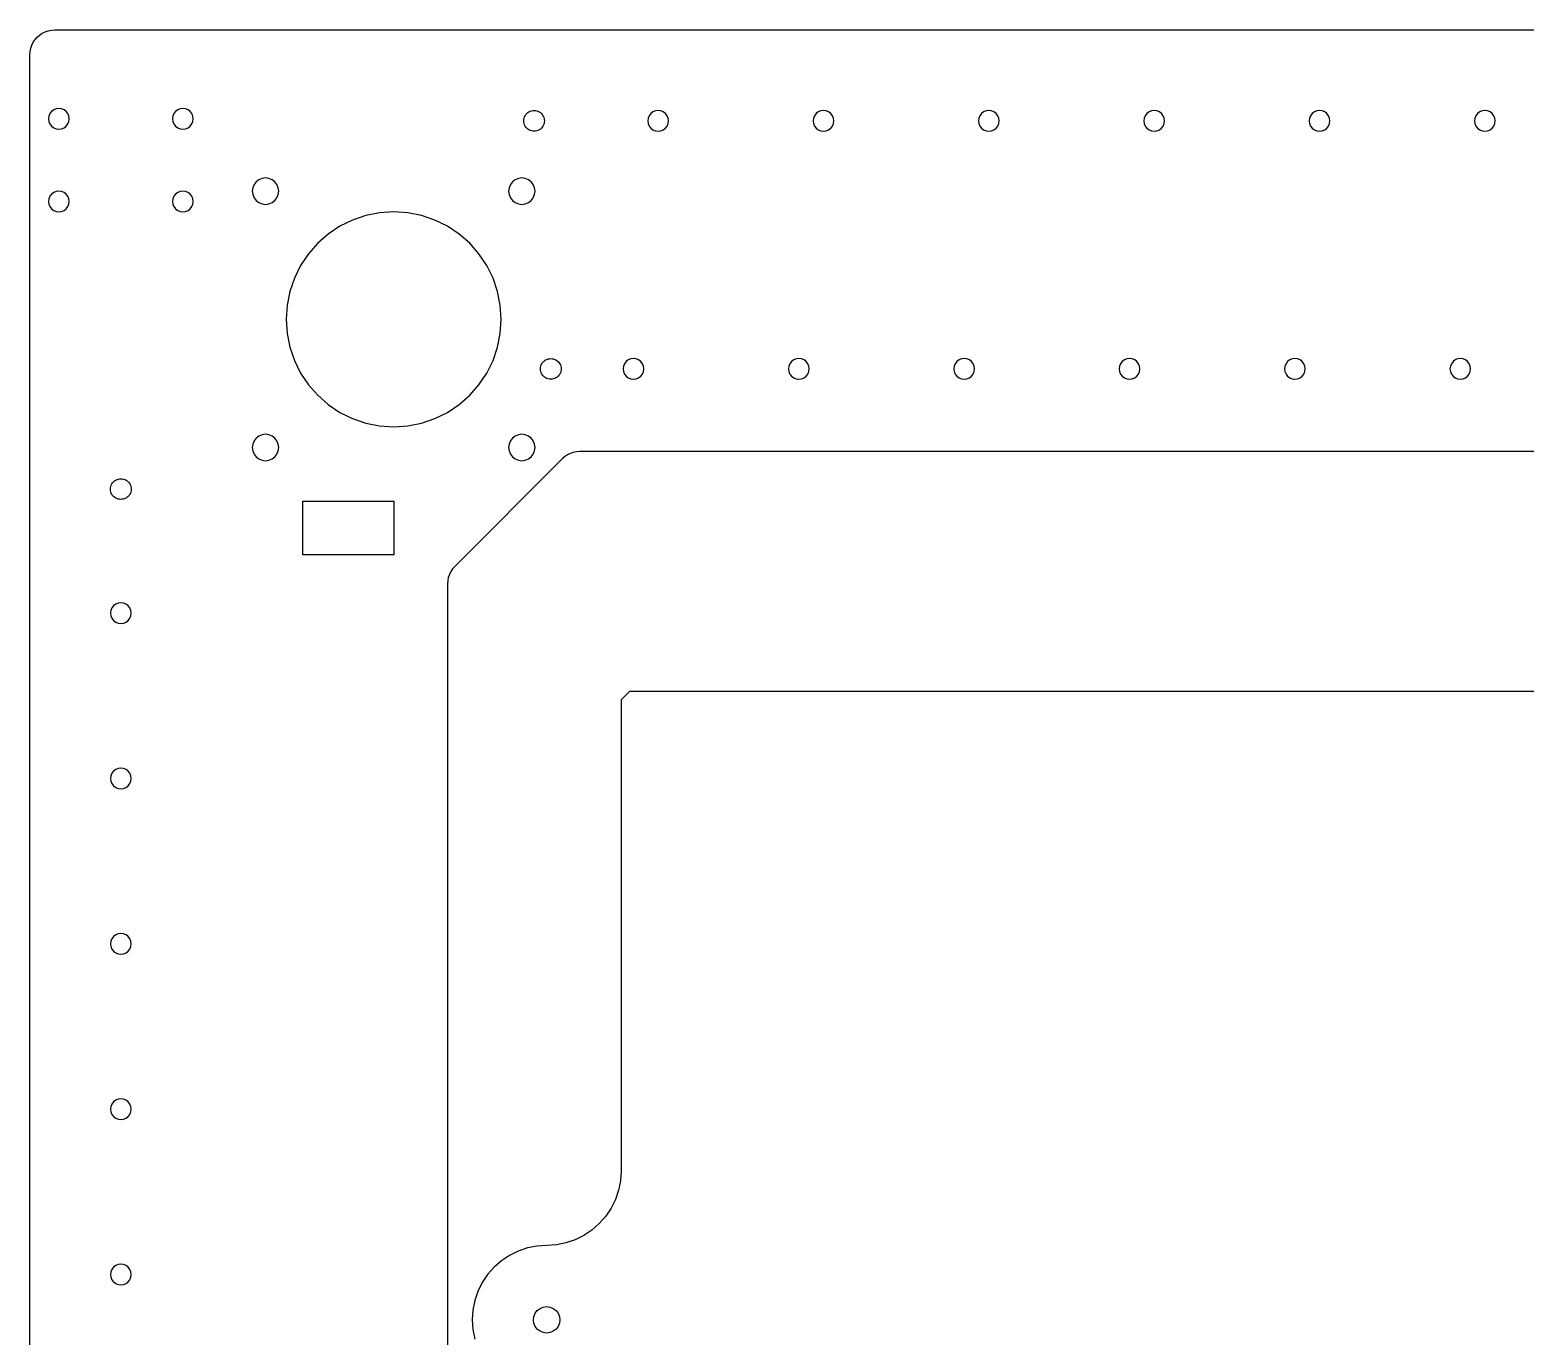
# Model space of a CAD drawing. Extents: x 3 to 841, y 4 to 316.
# Drawn here: x 480 to 660.8, y 158 to 316 of the extents above; entities that cross this region are included whole.
import ezdxf

# ---------------------------------------------------------------- set-up
doc = ezdxf.new("R2010")
doc.units = 0
doc.layers.add('Couche_1', color=7, linetype='CONTINUOUS')

msp = doc.modelspace()

# ---------------------------------------------------------------- linework, layer by layer
at = {"layer": 'Couche_1', "color": 1}
for p, q in [((480.40185, 314.499959), (480.61988, 314.826299)), ((480.61988, 314.826299), (480.87847, 315.121199)), ((480.87847, 315.121199), (481.17373, 315.380139)), ((481.17373, 315.380139), (481.4997, 315.598169)), ((481.4997, 315.598169), (481.85176, 315.771669)), ((481.85176, 315.771669), (482.22325, 315.897639)), ((482.22325, 315.897639), (482.6081, 315.974139)), ((482.6081, 315.974139), (482.99969, 315.999839)), ((482.99969, 315.999839), (838, 315.999839)), ((480, 312.999969), (480.0254, 313.391499)), ((480, 7.0002), (480, 312.999969)), ((480.0254, 313.391499), (480.102, 313.776399)), ((480.102, 313.776399), (480.2283, 314.148259)), ((480.2283, 314.148259), (480.40185, 314.499959)), ((482.41727, 305.875248), (482.29238, 305.573588)), ((482.61587, 306.134189), (482.41727, 305.875248)), ((482.87483, 306.332799), (482.61587, 306.134189)), ((483.17646, 306.457689), (482.87483, 306.332799)), ((483.49995, 306.500389), (483.17646, 306.457689)), ((483.82345, 306.457689), (483.49995, 306.500389)), ((484.1247, 306.332799), (483.82345, 306.457689)), ((484.38366, 306.134189), (484.1247, 306.332799)), ((484.58227, 305.875248), (484.38366, 306.134189)), ((484.70716, 305.573588), (484.58227, 305.875248)), ((497.41737, 305.875248), (497.29247, 305.573588)), ((497.61601, 306.134189), (497.41737, 305.875248)), ((497.87493, 306.332799), (497.61601, 306.134189)), ((498.17618, 306.457689), (497.87493, 306.332799)), ((498.49972, 306.500389), (498.17618, 306.457689)), ((498.82321, 306.457689), (498.49972, 306.500389)), ((499.12484, 306.332799), (498.82321, 306.457689)), ((499.38376, 306.134189), (499.12484, 306.332799)), ((499.58236, 305.875248), (499.38376, 306.134189)), ((499.70725, 305.573588), (499.58236, 305.875248)), ((539.81664, 305.478368), (539.88894, 305.625128)), ((539.88894, 305.625128), (539.97964, 305.760918)), ((539.97964, 305.760918), (540.08758, 305.883688)), ((540.08758, 305.883688), (540.21037, 305.991648)), ((540.21037, 305.991648), (540.34655, 306.082648)), ((540.34655, 306.082648), (540.49331, 306.154948)), ((540.49331, 306.154948), (540.64784, 306.207548)), ((540.64784, 306.207548), (540.80833, 306.239248)), ((540.80833, 306.239248), (540.97129, 306.249848)), ((540.97129, 306.249848), (541.13468, 306.239248)), ((541.13468, 306.239248), (541.29516, 306.207548)), ((541.29516, 306.207548), (541.4497, 306.154948)), ((541.4497, 306.154948), (541.59646, 306.082648)), ((541.59646, 306.082648), (541.73259, 305.991648)), ((541.73259, 305.991648), (541.85538, 305.883688)), ((541.85538, 305.883688), (541.96332, 305.760918)), ((541.96332, 305.760918), (542.05402, 305.625128)), ((542.05402, 305.625128), (542.12642, 305.478368)), ((554.88912, 305.625128), (554.76423, 305.323468)), ((555.08772, 305.883688), (554.88912, 305.625128)), ((555.34664, 306.082689), (555.08772, 305.883688)), ((555.64794, 306.207569), (555.34664, 306.082689)), ((555.97143, 306.249869), (555.64794, 306.207569)), ((556.29493, 306.207569), (555.97143, 306.249869)), ((556.59656, 306.082689), (556.29493, 306.207569)), ((556.85548, 305.883688), (556.59656, 306.082689)), ((557.05408, 305.625128), (556.85548, 305.883688)), ((557.17901, 305.323468), (557.05408, 305.625128)), ((574.88914, 305.625128), (574.76426, 305.323468)), ((575.08775, 305.883688), (574.88914, 305.625128)), ((575.34634, 306.082689), (575.08775, 305.883688)), ((575.64796, 306.207569), (575.34634, 306.082689)), ((575.97145, 306.249869), (575.64796, 306.207569)), ((576.29495, 306.207569), (575.97145, 306.249869)), ((576.59657, 306.082689), (576.29495, 306.207569)), ((576.85549, 305.883688), (576.59657, 306.082689)), ((577.05414, 305.625128), (576.85549, 305.883688)), ((577.17903, 305.323468), (577.05414, 305.625128)), ((594.88884, 305.625128), (594.76394, 305.323468)), ((595.08776, 305.883688), (594.88884, 305.625128)), ((595.3464, 306.082689), (595.08776, 305.883688)), ((595.64797, 306.207569), (595.3464, 306.082689)), ((595.97147, 306.249869), (595.64797, 306.207569)), ((596.295, 306.207569), (595.97147, 306.249869)), ((596.59662, 306.082689), (596.295, 306.207569)), ((596.85554, 305.883688), (596.59662, 306.082689)), ((597.05415, 305.625128), (596.85554, 305.883688)), ((597.17904, 305.323468), (597.05415, 305.625128)), ((614.88885, 305.625128), (614.76397, 305.323468)), ((615.08746, 305.883688), (614.88885, 305.625128)), ((615.3464, 306.082689), (615.08746, 305.883688)), ((615.64804, 306.207569), (615.3464, 306.082689)), ((615.97154, 306.249869), (615.64804, 306.207569)), ((616.29503, 306.207569), (615.97154, 306.249869)), ((616.59665, 306.082689), (616.29503, 306.207569)), ((616.85521, 305.883688), (616.59665, 306.082689)), ((617.05423, 305.625128), (616.85521, 305.883688)), ((617.17874, 305.323468), (617.05423, 305.625128)), ((634.88886, 305.625128), (634.76398, 305.323468)), ((635.08747, 305.883688), (634.88886, 305.625128)), ((635.34643, 306.082689), (635.08747, 305.883688)), ((635.64805, 306.207569), (635.34643, 306.082689)), ((635.97155, 306.249869), (635.64805, 306.207569)), ((636.29504, 306.207569), (635.97155, 306.249869)), ((636.59633, 306.082689), (636.29504, 306.207569)), ((636.85526, 305.883688), (636.59633, 306.082689)), ((637.05387, 305.625128), (636.85526, 305.883688)), ((637.17875, 305.323468), (637.05387, 305.625128)), ((654.88889, 305.625128), (654.76405, 305.323468)), ((655.0875, 305.883688), (654.88889, 305.625128)), ((655.34646, 306.082689), (655.0875, 305.883688)), ((655.64808, 306.207569), (655.34646, 306.082689)), ((655.97157, 306.249869), (655.64808, 306.207569)), ((656.29507, 306.207569), (655.97157, 306.249869)), ((656.59636, 306.082689), (656.29507, 306.207569)), ((656.85533, 305.883688), (656.59636, 306.082689)), ((657.05392, 305.625128), (656.85533, 305.883688)), ((657.17878, 305.323468), (657.05392, 305.625128)), ((482.29238, 305.573588), (482.24968, 305.250088)), ((482.24968, 305.250088), (482.29238, 304.926598)), ((482.29238, 304.926598), (482.41727, 304.625368)), ((482.41727, 304.625368), (482.61587, 304.366378)), ((482.61587, 304.366378), (482.87483, 304.167818)), ((482.87483, 304.167818), (483.17646, 304.042888)), ((483.17646, 304.042888), (483.49995, 304.000288)), ((483.49995, 304.000288), (483.82345, 304.042888)), ((483.82345, 304.042888), (484.1247, 304.167818)), ((484.1247, 304.167818), (484.38366, 304.366378)), ((484.38366, 304.366378), (484.58227, 304.625368)), ((484.58227, 304.625368), (484.70716, 304.926598)), ((484.74986, 305.250088), (484.70716, 305.573588)), ((484.70716, 304.926598), (484.74986, 305.250088)), ((497.29247, 305.573588), (497.24977, 305.250088)), ((497.24977, 305.250088), (497.29247, 304.926598)), ((497.29247, 304.926598), (497.41737, 304.625368)), ((497.41737, 304.625368), (497.61601, 304.366378)), ((497.61601, 304.366378), (497.87493, 304.167818)), ((497.87493, 304.167818), (498.17618, 304.042888)), ((498.17618, 304.042888), (498.49972, 304.000288)), ((498.49972, 304.000288), (498.82321, 304.042888)), ((498.82321, 304.042888), (499.12484, 304.167818)), ((499.12484, 304.167818), (499.38376, 304.366378)), ((499.38376, 304.366378), (499.58236, 304.625368)), ((499.58236, 304.625368), (499.70725, 304.926598)), ((499.74995, 305.250088), (499.70725, 305.573588)), ((499.70725, 304.926598), (499.74995, 305.250088)), ((539.72144, 304.999978), (539.73244, 305.162978)), ((539.73244, 304.836638), (539.72144, 304.999978)), ((539.73244, 305.162978), (539.76414, 305.323468)), ((539.76414, 304.676488), (539.73244, 304.836638)), ((539.76414, 305.323468), (539.81664, 305.478368)), ((539.81664, 304.521588), (539.76414, 304.676488)), ((539.88894, 304.374818), (539.81664, 304.521588)), ((539.97964, 304.239088), (539.88894, 304.374818)), ((540.08758, 304.115968), (539.97964, 304.239088)), ((540.21037, 304.008348), (540.08758, 304.115968)), ((540.34655, 303.917348), (540.21037, 304.008348)), ((540.49331, 303.845048), (540.34655, 303.917348)), ((540.64784, 303.792448), (540.49331, 303.845048)), ((541.4497, 303.845048), (541.29516, 303.792448)), ((541.59646, 303.917348), (541.4497, 303.845048)), ((541.73259, 304.008348), (541.59646, 303.917348)), ((541.85538, 304.115968), (541.73259, 304.008348)), ((541.96332, 304.239088), (541.85538, 304.115968)), ((542.05402, 304.374818), (541.96332, 304.239088)), ((542.12642, 304.521588), (542.05402, 304.374818)), ((542.12642, 305.478368), (542.17892, 305.323468)), ((542.17892, 304.676488), (542.12642, 304.521588)), ((542.17892, 305.323468), (542.21062, 305.162978)), ((542.21062, 304.836638), (542.17892, 304.676488)), ((542.21062, 305.162978), (542.22162, 304.999978)), ((542.22162, 304.999978), (542.21062, 304.836638)), ((554.76423, 305.323468), (554.72153, 304.999978)), ((554.72153, 304.999978), (554.76423, 304.676488)), ((554.76423, 304.676488), (554.88912, 304.374818)), ((554.88912, 304.374818), (555.08772, 304.115968)), ((555.08772, 304.115968), (555.34664, 303.917318)), ((555.34664, 303.917318), (555.64794, 303.792428)), ((556.29493, 303.792428), (556.59656, 303.917318)), ((556.59656, 303.917318), (556.85548, 304.115968)), ((556.85548, 304.115968), (557.05408, 304.374818)), ((557.05408, 304.374818), (557.17901, 304.676488)), ((557.22131, 304.999978), (557.17901, 305.323468)), ((557.17901, 304.676488), (557.22131, 304.999978)), ((574.76426, 305.323468), (574.72156, 304.999978)), ((574.72156, 304.999978), (574.76426, 304.676488)), ((574.76426, 304.676488), (574.88914, 304.374818)), ((574.88914, 304.374818), (575.08775, 304.115968)), ((575.08775, 304.115968), (575.34634, 303.917318)), ((575.34634, 303.917318), (575.64796, 303.792428)), ((576.29495, 303.792428), (576.59657, 303.917318)), ((576.59657, 303.917318), (576.85549, 304.115968)), ((576.85549, 304.115968), (577.05414, 304.374818)), ((577.05414, 304.374818), (577.17903, 304.676488)), ((577.22133, 304.999978), (577.17903, 305.323468)), ((577.17903, 304.676488), (577.22133, 304.999978)), ((594.76394, 305.323468), (594.72164, 304.999978)), ((594.72164, 304.999978), (594.76394, 304.676488)), ((594.76394, 304.676488), (594.88884, 304.374818)), ((594.88884, 304.374818), (595.08776, 304.115968)), ((595.08776, 304.115968), (595.3464, 303.917318)), ((595.3464, 303.917318), (595.64797, 303.792428)), ((596.295, 303.792428), (596.59662, 303.917318)), ((596.59662, 303.917318), (596.85554, 304.115968)), ((596.85554, 304.115968), (597.05415, 304.374818)), ((597.05415, 304.374818), (597.17904, 304.676488)), ((597.22134, 304.999978), (597.17904, 305.323468)), ((597.17904, 304.676488), (597.22134, 304.999978)), ((614.76397, 305.323468), (614.72167, 304.999978)), ((614.72167, 304.999978), (614.76397, 304.676488)), ((614.76397, 304.676488), (614.88885, 304.374818)), ((614.88885, 304.374818), (615.08746, 304.115968)), ((615.08746, 304.115968), (615.3464, 303.917318)), ((615.3464, 303.917318), (615.64804, 303.792428)), ((616.29503, 303.792428), (616.59665, 303.917318)), ((616.59665, 303.917318), (616.85521, 304.115968)), ((616.85521, 304.115968), (617.05423, 304.374818)), ((617.05423, 304.374818), (617.17874, 304.676488)), ((617.22144, 304.999978), (617.17874, 305.323468)), ((617.17874, 304.676488), (617.22144, 304.999978)), ((634.76398, 305.323468), (634.72168, 304.999978)), ((634.72168, 304.999978), (634.76398, 304.676488)), ((634.76398, 304.676488), (634.88886, 304.374818)), ((634.88886, 304.374818), (635.08747, 304.115968)), ((635.08747, 304.115968), (635.34643, 303.917318)), ((635.34643, 303.917318), (635.64805, 303.792428)), ((636.29504, 303.792428), (636.59633, 303.917318)), ((636.59633, 303.917318), (636.85526, 304.115968)), ((636.85526, 304.115968), (637.05387, 304.374818)), ((637.05387, 304.374818), (637.17875, 304.676488)), ((637.22145, 304.999978), (637.17875, 305.323468)), ((637.17875, 304.676488), (637.22145, 304.999978)), ((654.76405, 305.323468), (654.72135, 304.999978)), ((654.72135, 304.999978), (654.76405, 304.676488)), ((654.76405, 304.676488), (654.88889, 304.374818)), ((654.88889, 304.374818), (655.0875, 304.115968)), ((655.0875, 304.115968), (655.34646, 303.917318)), ((655.34646, 303.917318), (655.64808, 303.792428)), ((656.29507, 303.792428), (656.59636, 303.917318)), ((656.59636, 303.917318), (656.85533, 304.115968)), ((656.85533, 304.115968), (657.05392, 304.374818)), ((657.05392, 304.374818), (657.17878, 304.676488)), ((657.22138, 304.999978), (657.17878, 305.323468)), ((657.17878, 304.676488), (657.22138, 304.999978)), ((540.80833, 303.760748), (540.64784, 303.792448)), ((540.97129, 303.750148), (540.80833, 303.760748)), ((541.13468, 303.760748), (540.97129, 303.750148)), ((541.29516, 303.792448), (541.13468, 303.760748)), ((555.64794, 303.792428), (555.97143, 303.750128)), ((555.97143, 303.750128), (556.29493, 303.792428)), ((575.64796, 303.792428), (575.97145, 303.750128)), ((575.97145, 303.750128), (576.29495, 303.792428)), ((595.64797, 303.792428), (595.97147, 303.750128)), ((595.97147, 303.750128), (596.295, 303.792428)), ((615.64804, 303.792428), (615.97154, 303.750128)), ((615.97154, 303.750128), (616.29503, 303.792428)), ((635.64805, 303.792428), (635.97155, 303.750128)), ((635.97155, 303.750128), (636.29504, 303.792428)), ((655.64808, 303.792428), (655.97157, 303.750128)), ((655.97157, 303.750128), (656.29507, 303.792428)), ((506.95225, 296.913948), (506.89795, 296.500198)), ((507.11208, 297.299928), (506.95225, 296.913948)), ((507.3664, 297.631518), (507.11208, 297.299928)), ((507.69804, 297.885558), (507.3664, 297.631518)), ((508.08359, 298.045318), (507.69804, 297.885558)), ((508.49779, 298.100018), (508.08359, 298.045318)), ((508.91194, 298.045318), (508.49779, 298.100018)), ((509.29786, 297.885558), (508.91194, 298.045318)), ((509.62913, 297.631518), (509.29786, 297.885558)), ((509.8835, 297.299928), (509.62913, 297.631518)), ((510.04328, 296.913948), (509.8835, 297.299928)), ((510.09798, 296.500198), (510.04328, 296.913948)), ((537.95224, 296.913948), (537.89794, 296.500198)), ((538.11206, 297.299928), (537.95224, 296.913948)), ((538.36639, 297.631518), (538.11206, 297.299928)), ((538.69803, 297.885558), (538.36639, 297.631518)), ((539.08362, 298.045318), (538.69803, 297.885558)), ((539.49777, 298.100018), (539.08362, 298.045318)), ((539.91193, 298.045318), (539.49777, 298.100018)), ((540.29785, 297.885558), (539.91193, 298.045318)), ((540.62912, 297.631518), (540.29785, 297.885558)), ((540.88349, 297.299928), (540.62912, 297.631518)), ((541.04332, 296.913948), (540.88349, 297.299928)), ((541.09792, 296.500198), (541.04332, 296.913948)), ((482.29238, 295.573768), (482.24968, 295.250268)), ((482.24968, 295.250268), (482.29238, 294.926778)), ((482.41727, 295.874998), (482.29238, 295.573768)), ((482.29238, 294.926778), (482.41727, 294.625158)), ((482.61587, 296.133978), (482.41727, 295.874998)), ((482.87483, 296.332588), (482.61587, 296.133978)), ((483.17646, 296.457478), (482.87483, 296.332588)), ((483.49995, 296.500178), (483.17646, 296.457478)), ((483.82345, 296.457478), (483.49995, 296.500178)), ((484.1247, 296.332588), (483.82345, 296.457478)), ((484.38366, 296.133978), (484.1247, 296.332588)), ((484.58227, 295.874998), (484.38366, 296.133978)), ((484.70716, 295.573768), (484.58227, 295.874998)), ((484.58227, 294.625158), (484.70716, 294.926778)), ((484.74986, 295.250268), (484.70716, 295.573768)), ((484.70716, 294.926778), (484.74986, 295.250268)), ((497.29247, 295.573768), (497.24977, 295.250268)), ((497.24977, 295.250268), (497.29247, 294.926778)), ((497.41737, 295.874998), (497.29247, 295.573768)), ((497.29247, 294.926778), (497.41737, 294.625158)), ((497.61601, 296.133978), (497.41737, 295.874998)), ((497.87493, 296.332588), (497.61601, 296.133978)), ((498.17618, 296.457478), (497.87493, 296.332588)), ((498.49972, 296.500178), (498.17618, 296.457478)), ((498.82321, 296.457478), (498.49972, 296.500178)), ((499.12484, 296.332588), (498.82321, 296.457478)), ((499.38376, 296.133978), (499.12484, 296.332588)), ((499.58236, 295.874998), (499.38376, 296.133978)), ((499.70725, 295.573768), (499.58236, 295.874998)), ((499.58236, 294.625158), (499.70725, 294.926778)), ((499.74995, 295.250268), (499.70725, 295.573768)), ((499.70725, 294.926778), (499.74995, 295.250268)), ((506.89795, 296.500198), (506.95225, 296.085968)), ((506.95225, 296.085968), (507.11208, 295.700068)), ((507.11208, 295.700068), (507.3664, 295.368778)), ((507.3664, 295.368778), (507.69804, 295.114408)), ((507.69804, 295.114408), (508.08359, 294.954638)), ((508.08359, 294.954638), (508.49779, 294.899938)), ((508.49779, 294.899938), (508.91194, 294.954638)), ((508.91194, 294.954638), (509.29786, 295.114408)), ((509.29786, 295.114408), (509.62913, 295.368778)), ((509.62913, 295.368778), (509.8835, 295.700068)), ((509.8835, 295.700068), (510.04328, 296.085968)), ((510.04328, 296.085968), (510.09798, 296.500198)), ((537.89794, 296.500198), (537.95224, 296.085968)), ((537.95224, 296.085968), (538.11206, 295.700068)), ((538.11206, 295.700068), (538.36639, 295.368778)), ((538.36639, 295.368778), (538.69803, 295.114408)), ((538.69803, 295.114408), (539.08362, 294.954638)), ((539.08362, 294.954638), (539.49777, 294.899938)), ((539.49777, 294.899938), (539.91193, 294.954638)), ((539.91193, 294.954638), (540.29785, 295.114408)), ((540.29785, 295.114408), (540.62912, 295.368778)), ((540.62912, 295.368778), (540.88349, 295.700068)), ((540.88349, 295.700068), (541.04332, 296.085968)), ((541.04332, 296.085968), (541.09792, 296.500198)), ((482.41727, 294.625158), (482.61587, 294.366178)), ((482.61587, 294.366178), (482.87483, 294.167568)), ((482.87483, 294.167568), (483.17646, 294.042678)), ((483.17646, 294.042678), (483.49995, 294.000078)), ((483.49995, 294.000078), (483.82345, 294.042678)), ((483.82345, 294.042678), (484.1247, 294.167568)), ((484.1247, 294.167568), (484.38366, 294.366178)), ((484.38366, 294.366178), (484.58227, 294.625158)), ((497.41737, 294.625158), (497.61601, 294.366178)), ((497.61601, 294.366178), (497.87493, 294.167568)), ((497.87493, 294.167568), (498.17618, 294.042678)), ((498.17618, 294.042678), (498.49972, 294.000078)), ((498.49972, 294.000078), (498.82321, 294.042678)), ((498.82321, 294.042678), (499.12484, 294.167568)), ((499.12484, 294.167568), (499.38376, 294.366178)), ((499.38376, 294.366178), (499.58236, 294.625158)), ((519.02291, 293.010488), (517.49783, 292.258378)), ((520.63331, 293.556918), (519.02291, 293.010488)), ((522.30089, 293.888898), (520.63331, 293.556918)), ((523.99778, 294.000048), (522.30089, 293.888898)), ((525.69463, 293.888898), (523.99778, 294.000048)), ((527.36257, 293.556918), (525.69463, 293.888898)), ((528.97265, 293.010488), (527.36257, 293.556918)), ((530.49769, 292.258378), (528.97265, 293.010488)), ((516.08392, 291.313648), (514.80545, 290.192528)), ((517.49783, 292.258378), (516.08392, 291.313648)), ((531.91163, 291.313648), (530.49769, 292.258378)), ((533.1901, 290.192528), (531.91163, 291.313648)), ((514.80545, 290.192528), (513.68432, 288.914048)), ((534.31157, 288.914048), (533.1901, 290.192528)), ((513.68432, 288.914048), (512.7396, 287.500098)), ((535.25634, 287.500098), (534.31157, 288.914048)), ((511.98744, 285.974998), (511.44099, 284.364588)), ((512.7396, 287.500098), (511.98744, 285.974998)), ((536.00846, 285.974998), (535.25634, 287.500098)), ((536.55491, 284.364588), (536.00846, 285.974998)), ((511.44099, 284.364588), (511.10901, 282.697028)), ((536.8865, 282.697028), (536.55491, 284.364588)), ((511.10901, 282.697028), (510.9979, 281.000198)), ((536.998, 281.000198), (536.8865, 282.697028)), ((510.9979, 281.000198), (511.10901, 279.303308)), ((536.8865, 279.303308), (536.998, 281.000198)), ((511.10901, 279.303308), (511.44099, 277.635328)), ((536.55491, 277.635328), (536.8865, 279.303308)), ((511.44099, 277.635328), (511.98744, 276.025258)), ((536.00846, 276.025258), (536.55491, 277.635328)), ((511.98744, 276.025258), (512.7396, 274.499898)), ((535.25634, 274.499898), (536.00846, 276.025258)), ((541.74773, 275.000128), (541.75873, 275.163078)), ((541.75873, 274.836788), (541.74773, 275.000128)), ((541.75873, 275.163078), (541.79043, 275.323628)), ((541.79043, 275.323628), (541.84293, 275.478478)), ((541.84293, 275.478478), (541.91533, 275.624898)), ((541.91533, 275.624898), (542.00603, 275.761068)), ((542.00603, 275.761068), (542.11397, 275.883838)), ((542.11397, 275.883838), (542.23707, 275.991798)), ((542.23707, 275.991798), (542.37293, 276.082398)), ((542.37293, 276.082398), (542.51969, 276.154798)), ((542.51969, 276.154798), (542.67418, 276.207298)), ((542.67418, 276.207298), (542.8347, 276.239398)), ((542.8347, 276.239398), (542.998, 276.249998)), ((542.998, 276.249998), (543.16102, 276.239398)), ((543.16102, 276.239398), (543.32154, 276.207298)), ((543.32154, 276.207298), (543.4764, 276.154798)), ((543.4764, 276.154798), (543.62279, 276.082398)), ((543.62279, 276.082398), (543.75897, 275.991798)), ((543.75897, 275.991798), (543.88171, 275.883838)), ((543.88171, 275.883838), (543.98969, 275.761068)), ((543.98969, 275.761068), (544.08039, 275.624898)), ((544.08039, 275.624898), (544.15269, 275.478478)), ((544.15269, 275.478478), (544.20529, 275.323628)), ((544.20529, 275.323628), (544.23739, 275.163078)), ((544.23739, 275.163078), (544.24799, 275.000128)), ((544.24799, 275.000128), (544.23739, 274.836788)), ((551.79031, 275.323628), (551.74801, 275.000128)), ((551.74801, 275.000128), (551.79031, 274.676638)), ((551.91521, 275.624898), (551.79031, 275.323628)), ((552.11414, 275.883838), (551.91521, 275.624898)), ((552.37273, 276.082448), (552.11414, 275.883838)), ((552.6744, 276.207338), (552.37273, 276.082448)), ((552.99785, 276.250038), (552.6744, 276.207338)), ((553.32139, 276.207338), (552.99785, 276.250038)), ((553.62301, 276.082448), (553.32139, 276.207338)), ((553.88193, 275.883838), (553.62301, 276.082448)), ((554.08053, 275.624898), (553.88193, 275.883838)), ((554.20542, 275.323628), (554.08053, 275.624898)), ((554.24772, 275.000128), (554.20542, 275.323628)), ((554.20542, 274.676638), (554.24772, 275.000128)), ((571.79033, 275.323628), (571.74803, 275.000128)), ((571.74803, 275.000128), (571.79033, 274.676638)), ((571.91523, 275.624898), (571.79033, 275.323628)), ((572.11383, 275.883838), (571.91523, 275.624898)), ((572.37279, 276.082448), (572.11383, 275.883838)), ((572.67442, 276.207338), (572.37279, 276.082448)), ((572.99787, 276.250038), (572.67442, 276.207338)), ((573.32141, 276.207338), (572.99787, 276.250038)), ((573.62303, 276.082448), (573.32141, 276.207338)), ((573.88162, 275.883838), (573.62303, 276.082448)), ((574.08059, 275.624898), (573.88162, 275.883838)), ((574.20512, 275.323628), (574.08059, 275.624898)), ((574.24772, 275.000128), (574.20512, 275.323628)), ((574.20512, 274.676638), (574.24772, 275.000128)), ((591.79039, 275.323628), (591.74799, 275.000128)), ((591.74799, 275.000128), (591.79039, 274.676638)), ((591.91525, 275.624898), (591.79039, 275.323628)), ((592.11384, 275.883838), (591.91525, 275.624898)), ((592.37281, 276.082448), (592.11384, 275.883838)), ((592.67444, 276.207338), (592.37281, 276.082448)), ((592.99793, 276.250038), (592.67444, 276.207338)), ((593.32143, 276.207338), (592.99793, 276.250038)), ((593.62272, 276.082448), (593.32143, 276.207338)), ((593.88164, 275.883838), (593.62272, 276.082448)), ((594.08028, 275.624898), (593.88164, 275.883838)), ((594.20514, 275.323628), (594.08028, 275.624898)), ((594.24784, 275.000128), (594.20514, 275.323628)), ((594.20514, 274.676638), (594.24784, 275.000128)), ((611.79042, 275.323628), (611.74772, 275.000128)), ((611.74772, 275.000128), (611.79042, 274.676638)), ((611.91526, 275.624898), (611.79042, 275.323628)), ((612.11392, 275.883838), (611.91526, 275.624898)), ((612.37283, 276.082448), (612.11392, 275.883838)), ((612.67445, 276.207338), (612.37283, 276.082448)), ((612.99795, 276.250038), (612.67445, 276.207338)), ((613.32144, 276.207338), (612.99795, 276.250038)), ((613.62274, 276.082448), (613.32144, 276.207338)), ((613.8817, 275.883838), (613.62274, 276.082448)), ((614.08031, 275.624898), (613.8817, 275.883838)), ((614.20515, 275.323628), (614.08031, 275.624898)), ((614.24785, 275.000128), (614.20515, 275.323628)), ((614.20515, 274.676638), (614.24785, 275.000128)), ((631.79043, 275.323628), (631.74773, 275.000128)), ((631.74773, 275.000128), (631.79043, 274.676638)), ((631.91529, 275.624898), (631.79043, 275.323628)), ((632.11392, 275.883838), (631.91529, 275.624898)), ((632.37284, 276.082448), (632.11392, 275.883838)), ((632.67448, 276.207338), (632.37284, 276.082448)), ((632.998, 276.250038), (632.67448, 276.207338)), ((633.32147, 276.207338), (632.998, 276.250038)), ((633.62277, 276.082448), (633.32147, 276.207338)), ((633.88171, 275.883838), (633.62277, 276.082448)), ((634.08032, 275.624898), (633.88171, 275.883838)), ((634.20516, 275.323628), (634.08032, 275.624898)), ((634.24786, 275.000128), (634.20516, 275.323628)), ((634.20516, 274.676638), (634.24786, 275.000128)), ((651.79045, 275.323628), (651.74775, 275.000128)), ((651.74775, 275.000128), (651.79045, 274.676638)), ((651.91534, 275.624898), (651.79045, 275.323628)), ((652.11395, 275.883838), (651.91534, 275.624898)), ((652.37291, 276.082448), (652.11395, 275.883838)), ((652.67417, 276.207338), (652.37291, 276.082448)), ((652.99803, 276.250038), (652.67417, 276.207338)), ((653.32148, 276.207338), (652.99803, 276.250038)), ((653.62277, 276.082448), (653.32148, 276.207338)), ((653.88174, 275.883838), (653.62277, 276.082448)), ((654.08035, 275.624898), (653.88174, 275.883838)), ((654.20519, 275.323628), (654.08035, 275.624898)), ((654.24789, 275.000128), (654.20519, 275.323628)), ((654.20519, 274.676638), (654.24789, 275.000128)), ((512.7396, 274.499898), (513.68432, 273.085908)), ((513.68432, 273.085908), (514.80545, 271.807518)), ((533.1901, 271.807518), (534.31157, 273.085908)), ((534.31157, 273.085908), (535.25634, 274.499898)), ((541.79043, 274.676638), (541.75873, 274.836788)), ((541.84293, 274.521778), (541.79043, 274.676638)), ((541.91533, 274.375018), (541.84293, 274.521778)), ((542.00603, 274.239148), (541.91533, 274.375018)), ((542.11397, 274.116028), (542.00603, 274.239148)), ((542.23707, 274.008458), (542.11397, 274.116028)), ((542.37293, 273.917458), (542.23707, 274.008458)), ((542.51969, 273.845158), (542.37293, 273.917458)), ((542.67418, 273.792558), (542.51969, 273.845158)), ((542.8347, 273.760858), (542.67418, 273.792558)), ((542.998, 273.749958), (542.8347, 273.760858)), ((543.16102, 273.760858), (542.998, 273.749958)), ((543.32154, 273.792558), (543.16102, 273.760858)), ((543.4764, 273.845158), (543.32154, 273.792558)), ((543.62279, 273.917458), (543.4764, 273.845158)), ((543.75897, 274.008458), (543.62279, 273.917458)), ((543.88171, 274.116028), (543.75897, 274.008458)), ((543.98969, 274.239148), (543.88171, 274.116028)), ((544.08039, 274.375018), (543.98969, 274.239148)), ((544.15269, 274.521778), (544.08039, 274.375018)), ((544.20529, 274.676638), (544.15269, 274.521778)), ((544.23739, 274.836788), (544.20529, 274.676638)), ((551.79031, 274.676638), (551.91521, 274.375018)), ((551.91521, 274.375018), (552.11414, 274.116028)), ((552.11414, 274.116028), (552.37273, 273.917468)), ((552.37273, 273.917468), (552.6744, 273.792538)), ((552.6744, 273.792538), (552.99785, 273.749938)), ((552.99785, 273.749938), (553.32139, 273.792538)), ((553.32139, 273.792538), (553.62301, 273.917468)), ((553.62301, 273.917468), (553.88193, 274.116028)), ((553.88193, 274.116028), (554.08053, 274.375018)), ((554.08053, 274.375018), (554.20542, 274.676638)), ((571.79033, 274.676638), (571.91523, 274.375018)), ((571.91523, 274.375018), (572.11383, 274.116028)), ((572.11383, 274.116028), (572.37279, 273.917468)), ((572.37279, 273.917468), (572.67442, 273.792538)), ((572.67442, 273.792538), (572.99787, 273.749938)), ((572.99787, 273.749938), (573.32141, 273.792538)), ((573.32141, 273.792538), (573.62303, 273.917468)), ((573.62303, 273.917468), (573.88162, 274.116028)), ((573.88162, 274.116028), (574.08059, 274.375018)), ((574.08059, 274.375018), (574.20512, 274.676638)), ((591.79039, 274.676638), (591.91525, 274.375018)), ((591.91525, 274.375018), (592.11384, 274.116028)), ((592.11384, 274.116028), (592.37281, 273.917468)), ((592.37281, 273.917468), (592.67444, 273.792538)), ((592.67444, 273.792538), (592.99793, 273.749938)), ((592.99793, 273.749938), (593.32143, 273.792538)), ((593.32143, 273.792538), (593.62272, 273.917468)), ((593.62272, 273.917468), (593.88164, 274.116028)), ((593.88164, 274.116028), (594.08028, 274.375018)), ((594.08028, 274.375018), (594.20514, 274.676638)), ((611.79042, 274.676638), (611.91526, 274.375018)), ((611.91526, 274.375018), (612.11392, 274.116028)), ((612.11392, 274.116028), (612.37283, 273.917468)), ((612.37283, 273.917468), (612.67445, 273.792538)), ((612.67445, 273.792538), (612.99795, 273.749938)), ((612.99795, 273.749938), (613.32144, 273.792538)), ((613.32144, 273.792538), (613.62274, 273.917468)), ((613.62274, 273.917468), (613.8817, 274.116028)), ((613.8817, 274.116028), (614.08031, 274.375018)), ((614.08031, 274.375018), (614.20515, 274.676638)), ((631.79043, 274.676638), (631.91529, 274.375018)), ((631.91529, 274.375018), (632.11392, 274.116028)), ((632.11392, 274.116028), (632.37284, 273.917468)), ((632.37284, 273.917468), (632.67448, 273.792538)), ((632.67448, 273.792538), (632.998, 273.749938)), ((632.998, 273.749938), (633.32147, 273.792538)), ((633.32147, 273.792538), (633.62277, 273.917468)), ((633.62277, 273.917468), (633.88171, 274.116028)), ((633.88171, 274.116028), (634.08032, 274.375018)), ((634.08032, 274.375018), (634.20516, 274.676638)), ((651.79045, 274.676638), (651.91534, 274.375018)), ((651.91534, 274.375018), (652.11395, 274.116028)), ((652.11395, 274.116028), (652.37291, 273.917468)), ((652.37291, 273.917468), (652.67417, 273.792538)), ((652.67417, 273.792538), (652.99803, 273.749938)), ((652.99803, 273.749938), (653.32148, 273.792538)), ((653.32148, 273.792538), (653.62277, 273.917468)), ((653.62277, 273.917468), (653.88174, 274.116028)), ((653.88174, 274.116028), (654.08035, 274.375018)), ((654.08035, 274.375018), (654.20519, 274.676638)), ((514.80545, 271.807518), (516.08392, 270.686348)), ((531.91163, 270.686348), (533.1901, 271.807518)), ((516.08392, 270.686348), (517.49783, 269.741617)), ((517.49783, 269.741617), (519.02291, 268.989517)), ((528.97265, 268.989517), (530.49769, 269.741617)), ((530.49769, 269.741617), (531.91163, 270.686348)), ((519.02291, 268.989517), (520.63331, 268.442987)), ((520.63331, 268.442987), (522.30089, 268.111097)), ((522.30089, 268.111097), (523.99778, 267.999907)), ((523.99778, 267.999907), (525.69463, 268.111097)), ((525.69463, 268.111097), (527.36257, 268.442987)), ((527.36257, 268.442987), (528.97265, 268.989517)), ((506.95225, 265.913947), (506.89795, 265.500187)), ((507.11208, 266.299927), (506.95225, 265.913947)), ((507.3664, 266.631517), (507.11208, 266.299927)), ((507.69804, 266.885507), (507.3664, 266.631517)), ((508.08359, 267.045357), (507.69804, 266.885507)), ((508.49779, 267.100057), (508.08359, 267.045357)), ((508.91194, 267.045357), (508.49779, 267.100057)), ((509.29786, 266.885507), (508.91194, 267.045357)), ((509.62913, 266.631517), (509.29786, 266.885507)), ((509.8835, 266.299927), (509.62913, 266.631517)), ((510.04328, 265.913947), (509.8835, 266.299927)), ((510.09798, 265.500187), (510.04328, 265.913947)), ((537.95224, 265.913947), (537.89794, 265.500187)), ((538.11206, 266.299927), (537.95224, 265.913947)), ((538.36639, 266.631517), (538.11206, 266.299927)), ((538.69803, 266.885507), (538.36639, 266.631517)), ((539.08362, 267.045657), (538.69803, 266.885507)), ((539.49777, 267.100057), (539.08362, 267.045657)), ((539.91193, 267.045657), (539.49777, 267.100057)), ((540.29785, 266.885507), (539.91193, 267.045657)), ((540.62912, 266.631517), (540.29785, 266.885507)), ((540.88349, 266.299927), (540.62912, 266.631517)), ((541.04332, 265.913947), (540.88349, 266.299927)), ((541.09792, 265.500187), (541.04332, 265.913947)), ((506.89795, 265.500187), (506.95225, 265.086007)), ((506.95225, 265.086007), (507.11208, 264.700067)), ((507.11208, 264.700067), (507.3664, 264.368827)), ((507.3664, 264.368827), (507.69804, 264.114487)), ((507.69804, 264.114487), (508.08359, 263.954637)), ((508.91194, 263.954637), (509.29786, 264.114487)), ((509.29786, 264.114487), (509.62913, 264.368827)), ((509.62913, 264.368827), (509.8835, 264.700067)), ((509.8835, 264.700067), (510.04328, 265.086007)), ((510.04328, 265.086007), (510.09798, 265.500187)), ((544.37845, 264.121167), (531.3786, 251.12127)), ((537.89794, 265.500187), (537.95224, 265.086007)), ((537.95224, 265.086007), (538.11206, 264.700067)), ((538.11206, 264.700067), (538.36639, 264.368827)), ((538.36639, 264.368827), (538.69803, 264.114487)), ((538.69803, 264.114487), (539.08362, 263.954637)), ((539.91193, 263.954637), (540.29785, 264.114487)), ((540.29785, 264.114487), (540.62912, 264.368827)), ((540.62912, 264.368827), (540.88349, 264.700067)), ((540.88349, 264.700067), (541.04332, 265.086007)), ((541.04332, 265.086007), (541.09792, 265.500187)), ((544.67375, 264.380107), (544.37845, 264.121167)), ((545.00005, 264.598137), (544.67375, 264.380107)), ((545.35178, 264.771687), (545.00005, 264.598137)), ((545.72323, 264.897647), (545.35178, 264.771687)), ((546.10812, 264.974247), (545.72323, 264.897647)), ((546.4997, 265.000047), (546.10812, 264.974247)), ((787.49985, 265.000047), (546.4997, 265.000047)), ((508.08359, 263.954637), (508.49779, 263.899937)), ((508.49779, 263.899937), (508.91194, 263.954637)), ((539.08362, 263.954637), (539.49777, 263.899937)), ((539.49777, 263.899937), (539.91193, 263.954637)), ((489.74983, 260.471647), (489.76083, 260.634987)), ((489.76083, 260.308687), (489.74983, 260.471647)), ((489.76083, 260.634987), (489.79253, 260.795137)), ((489.79253, 260.795137), (489.84503, 260.949997)), ((489.84503, 260.949997), (489.91733, 261.096757)), ((489.91733, 261.096757), (490.00833, 261.232627)), ((490.00833, 261.232627), (490.11594, 261.355747)), ((490.11594, 261.355747), (490.23905, 261.463357)), ((490.23905, 261.463357), (490.37486, 261.554357)), ((490.37486, 261.554357), (490.52162, 261.626757)), ((490.52162, 261.626757), (490.67648, 261.679257)), ((490.67648, 261.679257), (490.83664, 261.711057)), ((490.83664, 261.711057), (490.99998, 261.721957)), ((490.99998, 261.721957), (491.16299, 261.711057)), ((491.16299, 261.711057), (491.32347, 261.679257)), ((491.32347, 261.679257), (491.47838, 261.626757)), ((491.47838, 261.626757), (491.62477, 261.554357)), ((491.62477, 261.554357), (491.76095, 261.463357)), ((491.76095, 261.463357), (491.88369, 261.355747)), ((491.88369, 261.355747), (491.99167, 261.232627)), ((491.99167, 261.232627), (492.08237, 261.096757)), ((492.08237, 261.096757), (492.15467, 260.949997)), ((492.15467, 260.949997), (492.20717, 260.795137)), ((492.20717, 260.795137), (492.23927, 260.634987)), ((492.23927, 260.634987), (492.24987, 260.471647)), ((492.24987, 260.471647), (492.23927, 260.308687)), ((489.79253, 260.148147), (489.76083, 260.308687)), ((489.84503, 259.99334), (489.79253, 260.148147)), ((489.91733, 259.84692), (489.84503, 259.99334)), ((490.00833, 259.71071), (489.91733, 259.84692)), ((490.11594, 259.58794), (490.00833, 259.71071)), ((490.23905, 259.48002), (490.11594, 259.58794)), ((490.37486, 259.38932), (490.23905, 259.48002)), ((490.52162, 259.31702), (490.37486, 259.38932)), ((490.67648, 259.26442), (490.52162, 259.31702)), ((490.83664, 259.23232), (490.67648, 259.26442)), ((490.99998, 259.22172), (490.83664, 259.23232)), ((491.16299, 259.23232), (490.99998, 259.22172)), ((491.32347, 259.26442), (491.16299, 259.23232)), ((491.47838, 259.31702), (491.32347, 259.26442)), ((491.62477, 259.38932), (491.47838, 259.31702)), ((491.76095, 259.48002), (491.62477, 259.38932)), ((491.88369, 259.58794), (491.76095, 259.48002)), ((491.99167, 259.71071), (491.88369, 259.58794)), ((492.08237, 259.84692), (491.99167, 259.71071)), ((492.15467, 259.99334), (492.08237, 259.84692)), ((492.20717, 260.148147), (492.15467, 259.99334)), ((492.23927, 260.308687), (492.20717, 260.148147)), ((513, 259), (524, 259)), ((513, 252.5), (513, 259)), ((524, 259), (524, 252.5)), ((524, 252.5), (513, 252.5)), ((530.60212, 249.77648), (530.52562, 249.39166)), ((530.72803, 250.14799), (530.60212, 249.77648)), ((530.90162, 250.50003), (530.72803, 250.14799)), ((531.11966, 250.82641), (530.90162, 250.50003)), ((531.3786, 251.12127), (531.11968, 250.82641)), ((530.52562, 249.39166), (530.49982, 249.00008)), ((530.49982, 249.00008), (530.49982, 71.00004)), ((489.9173, 246.09669), (489.79245, 245.79537)), ((490.11594, 246.35558), (489.9173, 246.09669)), ((490.37486, 246.55419), (490.11594, 246.35558)), ((490.67648, 246.67908), (490.37486, 246.55419)), ((490.99998, 246.72188), (490.67648, 246.67908)), ((491.32347, 246.67908), (490.99998, 246.72188)), ((491.62477, 246.55419), (491.32347, 246.67908)), ((491.88369, 246.35558), (491.62477, 246.55419)), ((492.08233, 246.09669), (491.88369, 246.35558)), ((492.20718, 245.79537), (492.08233, 246.09669)), ((489.79245, 245.79537), (489.74975, 245.47187)), ((489.74975, 245.47187), (489.79245, 245.14838)), ((489.79245, 245.14838), (489.9173, 244.84676)), ((489.9173, 244.84676), (490.11594, 244.58786)), ((490.11594, 244.58786), (490.37486, 244.38925)), ((490.37486, 244.38925), (490.67648, 244.26437)), ((490.67648, 244.26437), (490.99998, 244.22167)), ((490.99998, 244.22167), (491.32347, 244.26437)), ((491.32347, 244.26437), (491.62477, 244.38925)), ((491.62477, 244.38925), (491.88369, 244.58786)), ((491.88369, 244.58786), (492.08233, 244.84676)), ((492.08233, 244.84676), (492.20718, 245.14838)), ((492.24988, 245.47187), (492.20718, 245.79537)), ((492.20718, 245.14838), (492.24988, 245.47187)), ((552.49977, 236.00023), (551.49998, 235.00012)), ((694.49982, 236.00023), (552.49977, 236.00023)), ((551.49998, 235.00008), (551.49998, 177.99998)), ((489.9173, 226.09666), (489.79245, 225.79538)), ((490.11594, 226.3556), (489.9173, 226.09666)), ((490.37486, 226.55417), (490.11594, 226.3556)), ((490.67648, 226.67909), (490.37486, 226.55417)), ((490.99998, 226.72179), (490.67648, 226.67909)), ((491.32347, 226.67909), (490.99998, 226.72179)), ((491.62477, 226.55417), (491.32347, 226.67909)), ((491.88369, 226.3556), (491.62477, 226.55417)), ((492.08233, 226.09666), (491.88369, 226.3556)), ((492.20718, 225.79538), (492.08233, 226.09666)), ((489.79245, 225.79538), (489.74975, 225.47189)), ((489.74975, 225.47189), (489.79245, 225.14839)), ((489.79245, 225.14839), (489.9173, 224.84673)), ((489.9173, 224.84673), (490.11594, 224.58783)), ((490.11594, 224.58783), (490.37486, 224.38922)), ((490.37486, 224.38922), (490.67648, 224.26434)), ((490.67648, 224.26434), (490.99998, 224.22164)), ((490.99998, 224.22164), (491.32347, 224.26434)), ((491.32347, 224.26434), (491.62477, 224.38922)), ((491.62477, 224.38922), (491.88369, 224.58783)), ((491.88369, 224.58783), (492.08233, 224.84673)), ((492.08233, 224.84673), (492.20718, 225.14839)), ((492.24988, 225.47189), (492.20718, 225.79538)), ((492.20718, 225.14839), (492.24988, 225.47189)), ((490.11594, 206.35557), (489.9173, 206.09702)), ((490.37486, 206.55418), (490.11594, 206.35557)), ((490.67648, 206.67907), (490.37486, 206.55418)), ((490.99998, 206.72177), (490.67648, 206.67907)), ((491.32347, 206.67907), (490.99998, 206.72177)), ((491.62477, 206.55418), (491.32347, 206.67907)), ((491.88369, 206.35557), (491.62477, 206.55418)), ((492.08233, 206.09702), (491.88369, 206.35557)), ((489.79245, 205.79536), (489.74975, 205.47186)), ((489.74975, 205.47186), (489.79245, 205.14837)), ((489.9173, 206.09702), (489.79245, 205.79536)), ((489.79245, 205.14837), (489.9173, 204.84675)), ((489.9173, 204.84675), (490.11594, 204.58781)), ((490.11594, 204.58781), (490.37486, 204.38915)), ((490.37486, 204.38915), (490.67648, 204.26431)), ((491.32347, 204.26431), (491.62477, 204.38915)), ((491.62477, 204.38915), (491.88369, 204.58781)), ((491.88369, 204.58781), (492.08233, 204.84675)), ((492.20718, 205.79536), (492.08233, 206.09702)), ((492.08233, 204.84675), (492.20718, 205.14837)), ((492.24988, 205.47186), (492.20718, 205.79536)), ((492.20718, 205.14837), (492.24988, 205.47186)), ((490.67648, 204.26431), (490.99998, 204.22201)), ((490.99998, 204.22201), (491.32347, 204.26431)), ((490.11594, 186.35554), (489.9173, 186.09694)), ((490.37486, 186.5545), (490.11594, 186.35554)), ((490.67648, 186.67938), (490.37486, 186.5545)), ((490.99998, 186.72178), (490.67648, 186.67938)), ((491.32347, 186.67938), (490.99998, 186.72178)), ((491.62477, 186.5545), (491.32347, 186.67938)), ((491.88369, 186.35554), (491.62477, 186.5545)), ((492.08233, 186.09694), (491.88369, 186.35554)), ((489.79245, 185.79533), (489.74975, 185.47183)), ((489.74975, 185.47183), (489.79245, 185.14834)), ((489.9173, 186.09694), (489.79245, 185.79533)), ((489.79245, 185.14834), (489.9173, 184.84672)), ((489.9173, 184.84672), (490.11594, 184.58773)), ((490.11594, 184.58773), (490.37486, 184.38917)), ((491.62477, 184.38917), (491.88369, 184.58773)), ((491.88369, 184.58773), (492.08233, 184.84672)), ((492.20718, 185.79533), (492.08233, 186.09694)), ((492.08233, 184.84672), (492.20718, 185.14834)), ((492.24988, 185.47183), (492.20718, 185.79533)), ((492.20718, 185.14834), (492.24988, 185.47183)), ((490.37486, 184.38917), (490.67648, 184.26424)), ((490.67648, 184.26424), (490.99998, 184.22194)), ((490.99998, 184.22194), (491.32347, 184.26424)), ((491.32347, 184.26424), (491.62477, 184.38917)), ((551.49998, 177.99998), (551.42268, 176.82524)), ((551.19303, 175.67058), (550.81484, 174.55583)), ((551.42268, 176.82524), (551.19303, 175.67058)), ((550.81484, 174.55583), (550.29416, 173.5)), ((549.64009, 172.52103), (548.86362, 171.6359)), ((550.29416, 173.5), (549.64009, 172.52103)), ((546.99988, 170.20575), (545.94403, 169.68503)), ((547.97888, 170.8598), (546.99988, 170.20575)), ((548.86362, 171.6359), (547.97888, 170.8598)), ((539.05568, 168.31485), (537.99983, 167.79416)), ((540.17048, 168.69342), (539.05568, 168.31485)), ((541.32511, 168.92308), (540.17048, 168.69342)), ((542.4999, 168.99998), (541.32511, 168.92308)), ((543.67465, 169.07718), (542.4999, 168.99998)), ((544.82926, 169.30684), (543.67465, 169.07718)), ((545.94403, 169.68503), (544.82926, 169.30684)), ((490.37486, 166.55447), (490.11594, 166.35586)), ((490.67648, 166.67935), (490.37486, 166.55447)), ((490.99998, 166.72165), (490.67648, 166.67935)), ((491.32347, 166.67935), (490.99998, 166.72165)), ((491.62477, 166.55447), (491.32347, 166.67935)), ((491.88369, 166.35586), (491.62477, 166.55447)), ((537.02087, 167.14011), (536.13576, 166.36402)), ((537.99983, 167.79416), (537.02087, 167.14011)), ((489.79245, 165.7953), (489.74975, 165.47179)), ((489.74975, 165.47179), (489.79245, 165.14831)), ((489.9173, 166.09687), (489.79245, 165.7953)), ((489.79245, 165.14831), (489.9173, 164.84669)), ((490.11594, 166.35586), (489.9173, 166.09687)), ((489.9173, 164.84669), (490.11594, 164.58805)), ((490.11594, 164.58805), (490.37486, 164.38914)), ((491.62477, 164.38914), (491.88369, 164.58805)), ((492.08233, 166.09687), (491.88369, 166.35586)), ((491.88369, 164.58805), (492.08233, 164.84669)), ((492.20718, 165.7953), (492.08233, 166.09687)), ((492.08233, 164.84669), (492.20718, 165.14831)), ((492.24988, 165.47179), (492.20718, 165.7953)), ((492.20718, 165.14831), (492.24988, 165.47179)), ((535.35967, 165.47884), (534.7056, 164.49991)), ((536.13576, 166.36402), (535.35967, 165.47884)), ((490.37486, 164.38914), (490.67648, 164.26425)), ((490.67648, 164.26425), (490.99998, 164.22195)), ((490.99998, 164.22195), (491.32347, 164.26425)), ((491.32347, 164.26425), (491.62477, 164.38914)), ((534.18491, 163.44408), (533.80635, 162.32929)), ((534.7056, 164.49991), (534.18491, 163.44408)), ((533.5767, 161.17462), (533.4998, 159.99988)), ((533.80635, 162.32929), (533.5767, 161.17462)), ((541.11417, 160.79999), (541.36855, 161.13123)), ((541.36855, 161.13123), (541.69981, 161.38557)), ((541.69981, 161.38557), (542.08573, 161.54533)), ((542.08573, 161.54533), (542.49993, 161.60003)), ((542.49993, 161.60003), (542.91408, 161.54533)), ((542.91408, 161.54533), (543.30001, 161.38557)), ((543.30001, 161.38557), (543.63127, 161.13123)), ((543.63127, 161.13123), (543.8856, 160.79999)), ((533.4998, 159.99988), (533.5767, 158.82511)), ((540.89969, 159.99986), (540.95439, 160.41401)), ((540.95439, 159.58606), (540.89969, 159.99986)), ((540.95439, 160.41401), (541.11417, 160.79999)), ((541.11417, 159.20008), (540.95439, 159.58606)), ((541.36855, 158.86845), (541.11417, 159.20008)), ((543.8856, 159.20008), (543.63127, 158.86845)), ((543.8856, 160.79999), (544.04543, 160.41401)), ((544.04543, 159.58606), (543.8856, 159.20008)), ((544.04543, 160.41401), (544.09973, 159.99986)), ((544.09973, 159.99986), (544.04543, 159.58606)), ((533.5767, 158.82511), (533.80635, 157.67048)), ((541.69981, 158.6145), (541.36855, 158.86845)), ((542.08573, 158.45469), (541.69981, 158.6145)), ((542.49993, 158.39999), (542.08573, 158.45469)), ((542.91408, 158.45469), (542.49993, 158.39999)), ((543.30001, 158.6145), (542.91408, 158.45469)), ((543.63127, 158.86845), (543.30001, 158.6145))]:
    msp.add_line(p, q, dxfattribs=at)

doc.saveas('drawing.dxf')
